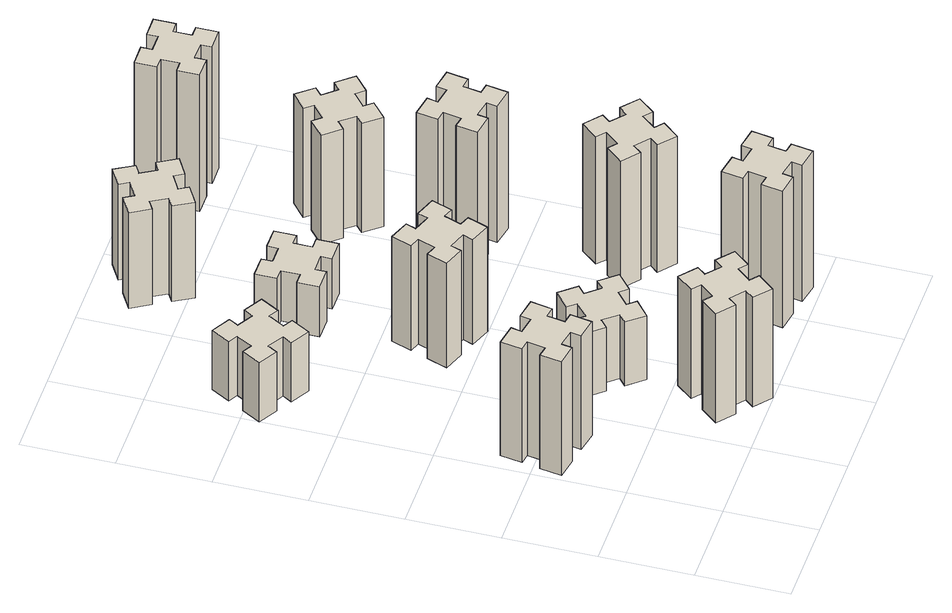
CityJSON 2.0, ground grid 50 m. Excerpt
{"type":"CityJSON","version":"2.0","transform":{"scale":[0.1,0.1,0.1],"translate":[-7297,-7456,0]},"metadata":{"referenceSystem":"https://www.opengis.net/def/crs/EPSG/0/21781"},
"CityObjects":{
"building1":{"type":"Building","attributes":{"class":"1000","function":"1000","usage":"1000","yearOfConstruction":2016,"roofType":"1000","measuredHeight":75,"storeysAboveGround":30,"storeysBelowGround":0},"geometry":[{"type":"Solid","lod":"1","boundaries":[[[[0,1,2,3,4,5,6,7,8,9,10,11,12,13,14,15,16,17,18,19]],[[17,16,20,21]],[[16,15,22,20]],[[15,14,23,22]],[[14,13,24,23]],[[13,12,25,24]],[[12,11,26,25]],[[11,10,27,26]],[[10,9,28,27]],[[9,8,29,28]],[[8,7,30,29]],[[7,6,31,30]],[[6,5,32,31]],[[5,4,33,32]],[[4,3,34,33]],[[3,2,35,34]],[[2,1,36,35]],[[1,0,37,36]],[[0,19,38,37]],[[19,18,39,38]],[[18,17,21,39]],[[24,25,26,27,28,29,30,31,32,33,34,35,36,37,38,39,21,20,22,23]]]]}]},
"building2":{"type":"Building","attributes":{"class":"1000","function":"1000","usage":"1000","yearOfConstruction":2016,"roofType":"1000","measuredHeight":72,"storeysAboveGround":30,"storeysBelowGround":0},"geometry":[{"type":"Solid","lod":"1","boundaries":[[[[40,41,42,43,44,45,46,47,48,49,50,51,52,53,54,55,56,57,58,59]],[[57,56,60,61]],[[56,55,62,60]],[[55,54,63,62]],[[54,53,64,63]],[[53,52,65,64]],[[52,51,66,65]],[[51,50,67,66]],[[50,49,68,67]],[[49,48,69,68]],[[48,47,70,69]],[[47,46,71,70]],[[46,45,72,71]],[[45,44,73,72]],[[44,43,74,73]],[[43,42,75,74]],[[42,41,76,75]],[[41,40,77,76]],[[40,59,78,77]],[[59,58,79,78]],[[58,57,61,79]],[[64,65,66,67,68,69,70,71,72,73,74,75,76,77,78,79,61,60,62,63]]]]}]},
"building3":{"type":"Building","attributes":{"class":"1000","function":"1000","usage":"1000","yearOfConstruction":2016,"roofType":"1000","measuredHeight":39,"storeysAboveGround":30,"storeysBelowGround":0},"geometry":[{"type":"Solid","lod":"1","boundaries":[[[[80,81,82,83,84,85,86,87,88,89,90,91,92,93,94,95,96,97,98,99]],[[97,96,100,101]],[[96,95,102,100]],[[95,94,103,102]],[[94,93,104,103]],[[93,92,105,104]],[[92,91,106,105]],[[91,90,107,106]],[[90,89,108,107]],[[89,88,109,108]],[[88,87,110,109]],[[87,86,111,110]],[[86,85,112,111]],[[85,84,113,112]],[[84,83,114,113]],[[83,82,115,114]],[[82,81,116,115]],[[81,80,117,116]],[[80,99,118,117]],[[99,98,119,118]],[[98,97,101,119]],[[104,105,106,107,108,109,110,111,112,113,114,115,116,117,118,119,101,100,102,103]]]]}]},
"building4":{"type":"Building","attributes":{"class":"1000","function":"1000","usage":"1000","yearOfConstruction":2016,"roofType":"1000","measuredHeight":42,"storeysAboveGround":30,"storeysBelowGround":0},"geometry":[{"type":"Solid","lod":"1","boundaries":[[[[120,121,122,123,124,125,126,127,128,129,130,131,132,133,134,135,136,137,138,139]],[[137,136,140,141]],[[136,135,142,140]],[[135,134,143,142]],[[134,133,144,143]],[[133,132,145,144]],[[132,131,146,145]],[[131,130,147,146]],[[130,129,148,147]],[[129,128,149,148]],[[128,127,150,149]],[[127,126,151,150]],[[126,125,152,151]],[[125,124,153,152]],[[124,123,154,153]],[[123,122,155,154]],[[122,121,156,155]],[[121,120,157,156]],[[120,139,158,157]],[[139,138,159,158]],[[138,137,141,159]],[[144,145,146,147,148,149,150,151,152,153,154,155,156,157,158,159,141,140,142,143]]]]}]},
"building5":{"type":"Building","attributes":{"class":"1000","function":"1000","usage":"1000","yearOfConstruction":2016,"roofType":"1000","measuredHeight":69,"storeysAboveGround":30,"storeysBelowGround":0},"geometry":[{"type":"Solid","lod":"1","boundaries":[[[[160,161,162,163,164,165,166,167,168,169,170,171,172,173,174,175,176,177,178,179]],[[177,176,180,181]],[[176,175,182,180]],[[175,174,183,182]],[[174,173,184,183]],[[173,172,185,184]],[[172,171,186,185]],[[171,170,187,186]],[[170,169,188,187]],[[169,168,189,188]],[[168,167,190,189]],[[167,166,191,190]],[[166,165,192,191]],[[165,164,193,192]],[[164,163,194,193]],[[163,162,195,194]],[[162,161,196,195]],[[161,160,197,196]],[[160,179,198,197]],[[179,178,199,198]],[[178,177,181,199]],[[184,185,186,187,188,189,190,191,192,193,194,195,196,197,198,199,181,180,182,183]]]]}]},
"building6":{"type":"Building","attributes":{"class":"1000","function":"1000","usage":"1000","yearOfConstruction":2016,"roofType":"1000","measuredHeight":33,"storeysAboveGround":30,"storeysBelowGround":0},"geometry":[{"type":"Solid","lod":"1","boundaries":[[[[200,201,202,203,204,205,206,207,208,209,210,211,212,213,214,215,216,217,218,219]],[[217,216,220,221]],[[216,215,222,220]],[[215,214,223,222]],[[214,213,224,223]],[[213,212,225,224]],[[212,211,226,225]],[[211,210,227,226]],[[210,209,228,227]],[[209,208,229,228]],[[208,207,230,229]],[[207,206,231,230]],[[206,205,232,231]],[[205,204,233,232]],[[204,203,234,233]],[[203,202,235,234]],[[202,201,236,235]],[[201,200,237,236]],[[200,219,238,237]],[[219,218,239,238]],[[218,217,221,239]],[[224,225,226,227,228,229,230,231,232,233,234,235,236,237,238,239,221,220,222,223]]]]}]},
"building7":{"type":"Building","attributes":{"class":"1000","function":"1000","usage":"1000","yearOfConstruction":2016,"roofType":"1000","measuredHeight":90,"storeysAboveGround":30,"storeysBelowGround":0},"geometry":[{"type":"Solid","lod":"1","boundaries":[[[[240,241,242,243,244,245,246,247,248,249,250,251,252,253,254,255,256,257,258,259]],[[257,256,260,261]],[[256,255,262,260]],[[255,254,263,262]],[[254,253,264,263]],[[253,252,265,264]],[[252,251,266,265]],[[251,250,267,266]],[[250,249,268,267]],[[249,248,269,268]],[[248,247,270,269]],[[247,246,271,270]],[[246,245,272,271]],[[245,244,273,272]],[[244,243,274,273]],[[243,242,275,274]],[[242,241,276,275]],[[241,240,277,276]],[[240,259,278,277]],[[259,258,279,278]],[[258,257,261,279]],[[264,265,266,267,268,269,270,271,272,273,274,275,276,277,278,279,261,260,262,263]]]]}]},
"building8":{"type":"Building","attributes":{"class":"1000","function":"1000","usage":"1000","yearOfConstruction":2016,"roofType":"1000","measuredHeight":63,"storeysAboveGround":30,"storeysBelowGround":0},"geometry":[{"type":"Solid","lod":"1","boundaries":[[[[280,281,282,283,284,285,286,287,288,289,290,291,292,293,294,295,296,297,298,299]],[[297,296,300,301]],[[296,295,302,300]],[[295,294,303,302]],[[294,293,304,303]],[[293,292,305,304]],[[292,291,306,305]],[[291,290,307,306]],[[290,289,308,307]],[[289,288,309,308]],[[288,287,310,309]],[[287,286,311,310]],[[286,285,312,311]],[[285,284,313,312]],[[284,283,314,313]],[[283,282,315,314]],[[282,281,316,315]],[[281,280,317,316]],[[280,299,318,317]],[[299,298,319,318]],[[298,297,301,319]],[[304,305,306,307,308,309,310,311,312,313,314,315,316,317,318,319,301,300,302,303]]]]}]},
"building9":{"type":"Building","attributes":{"class":"1000","function":"1000","usage":"1000","yearOfConstruction":2016,"roofType":"1000","measuredHeight":84,"storeysAboveGround":30,"storeysBelowGround":0},"geometry":[{"type":"Solid","lod":"1","boundaries":[[[[320,321,322,323,324,325,326,327,328,329,330,331,332,333,334,335,336,337,338,339]],[[337,336,340,341]],[[336,335,342,340]],[[335,334,343,342]],[[334,333,344,343]],[[333,332,345,344]],[[332,331,346,345]],[[331,330,347,346]],[[330,329,348,347]],[[329,328,349,348]],[[328,327,350,349]],[[327,326,351,350]],[[326,325,352,351]],[[325,324,353,352]],[[324,323,354,353]],[[323,322,355,354]],[[322,321,356,355]],[[321,320,357,356]],[[320,339,358,357]],[[339,338,359,358]],[[338,337,341,359]],[[344,345,346,347,348,349,350,351,352,353,354,355,356,357,358,359,341,340,342,343]]]]}]},
"building10":{"type":"Building","attributes":{"class":"1000","function":"1000","usage":"1000","yearOfConstruction":2016,"roofType":"1000","measuredHeight":90,"storeysAboveGround":30,"storeysBelowGround":0},"geometry":[{"type":"Solid","lod":"1","boundaries":[[[[360,361,362,363,364,365,366,367,368,369,370,371,372,373,374,375,376,377,378,379]],[[377,376,380,381]],[[376,375,382,380]],[[375,374,383,382]],[[374,373,384,383]],[[373,372,385,384]],[[372,371,386,385]],[[371,370,387,386]],[[370,369,388,387]],[[369,368,389,388]],[[368,367,390,389]],[[367,366,391,390]],[[366,365,392,391]],[[365,364,393,392]],[[364,363,394,393]],[[363,362,395,394]],[[362,361,396,395]],[[361,360,397,396]],[[360,379,398,397]],[[379,378,399,398]],[[378,377,381,399]],[[384,385,386,387,388,389,390,391,392,393,394,395,396,397,398,399,381,380,382,383]]]]}]},
"building11":{"type":"Building","attributes":{"class":"1000","function":"1000","usage":"1000","yearOfConstruction":2016,"roofType":"1000","measuredHeight":72,"storeysAboveGround":30,"storeysBelowGround":0},"geometry":[{"type":"Solid","lod":"1","boundaries":[[[[400,401,402,403,404,405,406,407,408,409,410,411,412,413,414,415,416,417,418,419]],[[417,416,420,421]],[[416,415,422,420]],[[415,414,423,422]],[[414,413,424,423]],[[413,412,425,424]],[[412,411,426,425]],[[411,410,427,426]],[[410,409,428,427]],[[409,408,429,428]],[[408,407,430,429]],[[407,406,431,430]],[[406,405,432,431]],[[405,404,433,432]],[[404,403,434,433]],[[403,402,435,434]],[[402,401,436,435]],[[401,400,437,436]],[[400,419,438,437]],[[419,418,439,438]],[[418,417,421,439]],[[424,425,426,427,428,429,430,431,432,433,434,435,436,437,438,439,421,420,422,423]]]]}]},
"building12":{"type":"Building","attributes":{"class":"1000","function":"1000","usage":"1000","yearOfConstruction":2016,"roofType":"1000","measuredHeight":90,"storeysAboveGround":30,"storeysBelowGround":0},"geometry":[{"type":"Solid","lod":"1","boundaries":[[[[440,441,442,443,444,445,446,447,448,449,450,451,452,453,454,455,456,457,458,459]],[[457,456,460,461]],[[456,455,462,460]],[[455,454,463,462]],[[454,453,464,463]],[[453,452,465,464]],[[452,451,466,465]],[[451,450,467,466]],[[450,449,468,467]],[[449,448,469,468]],[[448,447,470,469]],[[447,446,471,470]],[[446,445,472,471]],[[445,444,473,472]],[[444,443,474,473]],[[443,442,475,474]],[[442,441,476,475]],[[441,440,477,476]],[[440,459,478,477]],[[459,458,479,478]],[[458,457,461,479]],[[464,465,466,467,468,469,470,471,472,473,474,475,476,477,478,479,461,460,462,463]]]]}]}
},
"vertices":[
[335,917,0],[352,1015,0],[411,1005,0],[432,1123,0],[314,1144,0],[304,1085,0],[205,1102,0],[216,1161,0],[97,1182,0],[77,1064,0],[136,1054,0],[118,955,0],[59,966,0],[38,847,0],[157,827,0],[167,886,0],[265,868,0],[255,809,0],[373,788,0],[394,907,0],[265,868,750],[255,809,750],[167,886,750],[157,827,750],[38,847,750],[59,966,750],[118,955,750],[136,1054,750],[77,1064,750],[97,1182,750],[216,1161,750],[205,1102,750],[304,1085,750],[314,1144,750],[432,1123,750],[411,1005,750],[352,1015,750],[335,917,750],[394,907,750],[373,788,750],
[766,193,0],[843,129,0],[804,83,0],[896,6,0],[973,98,0],[927,136,0],[992,213,0],[1038,174,0],[1115,266,0],[1023,343,0],[984,297,0],[908,362,0],[946,408,0],[854,485,0],[777,393,0],[823,354,0],[759,278,0],[713,316,0],[636,224,0],[728,147,0],[759,278,720],[713,316,720],[823,354,720],[777,393,720],[854,485,720],[946,408,720],[908,362,720],[984,297,720],[1023,343,720],[1115,266,720],[1038,174,720],[992,213,720],[927,136,720],[973,98,720],[896,6,720],[804,83,720],[843,129,720],[766,193,720],[728,147,720],[636,224,720],
[306,2367,0],[356,2454,0],[408,2424,0],[468,2528,0],[364,2588,0],[334,2536,0],[247,2586,0],[277,2638,0],[173,2698,0],[113,2594,0],[165,2564,0],[115,2477,0],[63,2507,0],[3,2403,0],[107,2343,0],[137,2395,0],[224,2345,0],[194,2293,0],[298,2233,0],[358,2337,0],[224,2345,390],[194,2293,390],[137,2395,390],[107,2343,390],[3,2403,390],[63,2507,390],[115,2477,390],[165,2564,390],[113,2594,390],[173,2698,390],[277,2638,390],[247,2586,390],[334,2536,390],[364,2588,390],[468,2528,390],[408,2424,390],[356,2454,390],[306,2367,390],[358,2337,390],[298,2233,390],
[843,1002,0],[766,937,0],[728,983,0],[636,906,0],[713,814,0],[759,853,0],[823,776,0],[777,738,0],[854,646,0],[946,723,0],[908,769,0],[984,833,0],[1023,787,0],[1115,864,0],[1038,956,0],[992,918,0],[927,994,0],[973,1033,0],[896,1125,0],[804,1048,0],[927,994,420],[973,1033,420],[992,918,420],[1038,956,420],[1115,864,420],[1023,787,420],[984,833,420],[908,769,420],[946,723,420],[854,646,420],[777,738,420],[823,776,420],[759,853,420],[713,814,420],[636,906,420],[728,983,420],[766,937,420],[843,1002,420],[804,1048,420],[896,1125,420],
[962,1641,0],[996,1735,0],[1052,1714,0],[1093,1827,0],[980,1868,0],[960,1812,0],[866,1846,0],[887,1902,0],[774,1943,0],[733,1830,0],[789,1810,0],[755,1716,0],[699,1737,0],[657,1624,0],[770,1583,0],[791,1639,0],[885,1605,0],[864,1549,0],[977,1507,0],[1018,1620,0],[885,1605,690],[864,1549,690],[791,1639,690],[770,1583,690],[657,1624,690],[699,1737,690],[755,1716,690],[789,1810,690],[733,1830,690],[774,1943,690],[887,1902,690],[866,1846,690],[960,1812,690],[980,1868,690],[1093,1827,690],[1052,1714,690],[996,1735,690],[962,1641,690],[1018,1620,690],[977,1507,690],
[985,2415,0],[985,2515,0],[1045,2515,0],[1045,2635,0],[925,2635,0],[925,2575,0],[825,2575,0],[825,2635,0],[705,2635,0],[705,2515,0],[765,2515,0],[765,2415,0],[705,2415,0],[705,2295,0],[825,2295,0],[825,2355,0],[925,2355,0],[925,2295,0],[1045,2295,0],[1045,2415,0],[925,2355,330],[925,2295,330],[825,2355,330],[825,2295,330],[705,2295,330],[705,2415,330],[765,2415,330],[765,2515,330],[705,2515,330],[705,2635,330],[825,2635,330],[825,2575,330],[925,2575,330],[925,2635,330],[1045,2635,330],[1045,2515,330],[985,2515,330],[985,2415,330],[1045,2415,330],[1045,2295,330],
[1684,345,0],[1585,362,0],[1596,421,0],[1477,442,0],[1457,324,0],[1516,314,0],[1498,215,0],[1439,226,0],[1418,107,0],[1537,87,0],[1547,146,0],[1645,128,0],[1635,69,0],[1753,48,0],[1774,167,0],[1715,177,0],[1732,275,0],[1791,265,0],[1812,383,0],[1694,404,0],[1732,275,900],[1791,265,900],[1715,177,900],[1774,167,900],[1753,48,900],[1635,69,900],[1645,128,900],[1547,146,900],[1537,87,900],[1418,107,900],[1439,226,900],[1498,215,900],[1516,314,900],[1457,324,900],[1477,442,900],[1596,421,900],[1585,362,900],[1684,345,900],[1694,404,900],[1812,383,900],
[996,3217,0],[946,3304,0],[998,3334,0],[938,3438,0],[834,3378,0],[864,3326,0],[777,3276,0],[747,3328,0],[643,3268,0],[703,3164,0],[755,3194,0],[805,3107,0],[753,3077,0],[813,2973,0],[917,3033,0],[887,3085,0],[974,3135,0],[1004,3083,0],[1108,3143,0],[1048,3247,0],[974,3135,630],[1004,3083,630],[887,3085,630],[917,3033,630],[813,2973,630],[753,3077,630],[805,3107,630],[755,3194,630],[703,3164,630],[643,3268,630],[747,3328,630],[777,3276,630],[864,3326,630],[834,3378,630],[938,3438,630],[998,3334,630],[946,3304,630],[996,3217,630],[1048,3247,630],[1108,3143,630],
[1767,876,0],[1832,953,0],[1878,914,0],[1955,1006,0],[1863,1083,0],[1824,1037,0],[1748,1102,0],[1786,1148,0],[1694,1225,0],[1617,1133,0],[1663,1094,0],[1599,1018,0],[1553,1056,0],[1476,964,0],[1568,887,0],[1606,933,0],[1683,869,0],[1644,823,0],[1736,746,0],[1813,838,0],[1683,869,840],[1644,823,840],[1606,933,840],[1568,887,840],[1476,964,840],[1553,1056,840],[1599,1018,840],[1663,1094,840],[1617,1133,840],[1694,1225,840],[1786,1148,840],[1748,1102,840],[1824,1037,840],[1863,1083,840],[1955,1006,840],[1878,914,840],[1832,953,840],[1767,876,840],[1813,838,840],[1736,746,840],
[1547,1726,0],[1645,1708,0],[1635,1649,0],[1753,1628,0],[1774,1747,0],[1715,1757,0],[1732,1855,0],[1791,1845,0],[1812,1963,0],[1694,1984,0],[1684,1925,0],[1585,1942,0],[1596,2001,0],[1477,2022,0],[1457,1904,0],[1516,1894,0],[1498,1795,0],[1439,1806,0],[1418,1687,0],[1537,1667,0],[1498,1795,900],[1439,1806,900],[1516,1894,900],[1457,1904,900],[1477,2022,900],[1596,2001,900],[1585,1942,900],[1684,1925,900],[1694,1984,900],[1812,1963,900],[1791,1845,900],[1732,1855,900],[1715,1757,900],[1774,1747,900],[1753,1628,900],[1635,1649,900],[1645,1708,900],[1547,1726,900],[1537,1667,900],[1418,1687,900],
[1499,2433,0],[1563,2356,0],[1517,2318,0],[1594,2226,0],[1686,2303,0],[1648,2349,0],[1724,2413,0],[1763,2367,0],[1855,2444,0],[1778,2536,0],[1732,2498,0],[1667,2574,0],[1713,2613,0],[1636,2705,0],[1544,2628,0],[1583,2582,0],[1506,2517,0],[1468,2563,0],[1376,2486,0],[1453,2394,0],[1506,2517,720],[1468,2563,720],[1583,2582,720],[1544,2628,720],[1636,2705,720],[1713,2613,720],[1667,2574,720],[1732,2498,720],[1778,2536,720],[1855,2444,720],[1763,2367,720],[1724,2413,720],[1648,2349,720],[1686,2303,720],[1594,2226,720],[1517,2318,720],[1563,2356,720],[1499,2433,720],[1453,2394,720],[1376,2486,720],
[1565,3195,0],[1665,3195,0],[1665,3135,0],[1785,3135,0],[1785,3255,0],[1725,3255,0],[1725,3355,0],[1785,3355,0],[1785,3475,0],[1665,3475,0],[1665,3415,0],[1565,3415,0],[1565,3475,0],[1445,3475,0],[1445,3355,0],[1505,3355,0],[1505,3255,0],[1445,3255,0],[1445,3135,0],[1565,3135,0],[1505,3255,900],[1445,3255,900],[1505,3355,900],[1445,3355,900],[1445,3475,900],[1565,3475,900],[1565,3415,900],[1665,3415,900],[1665,3475,900],[1785,3475,900],[1785,3355,900],[1725,3355,900],[1725,3255,900],[1785,3255,900],[1785,3135,900],[1665,3135,900],[1665,3195,900],[1565,3195,900],[1565,3135,900],[1445,3135,900]
]}
